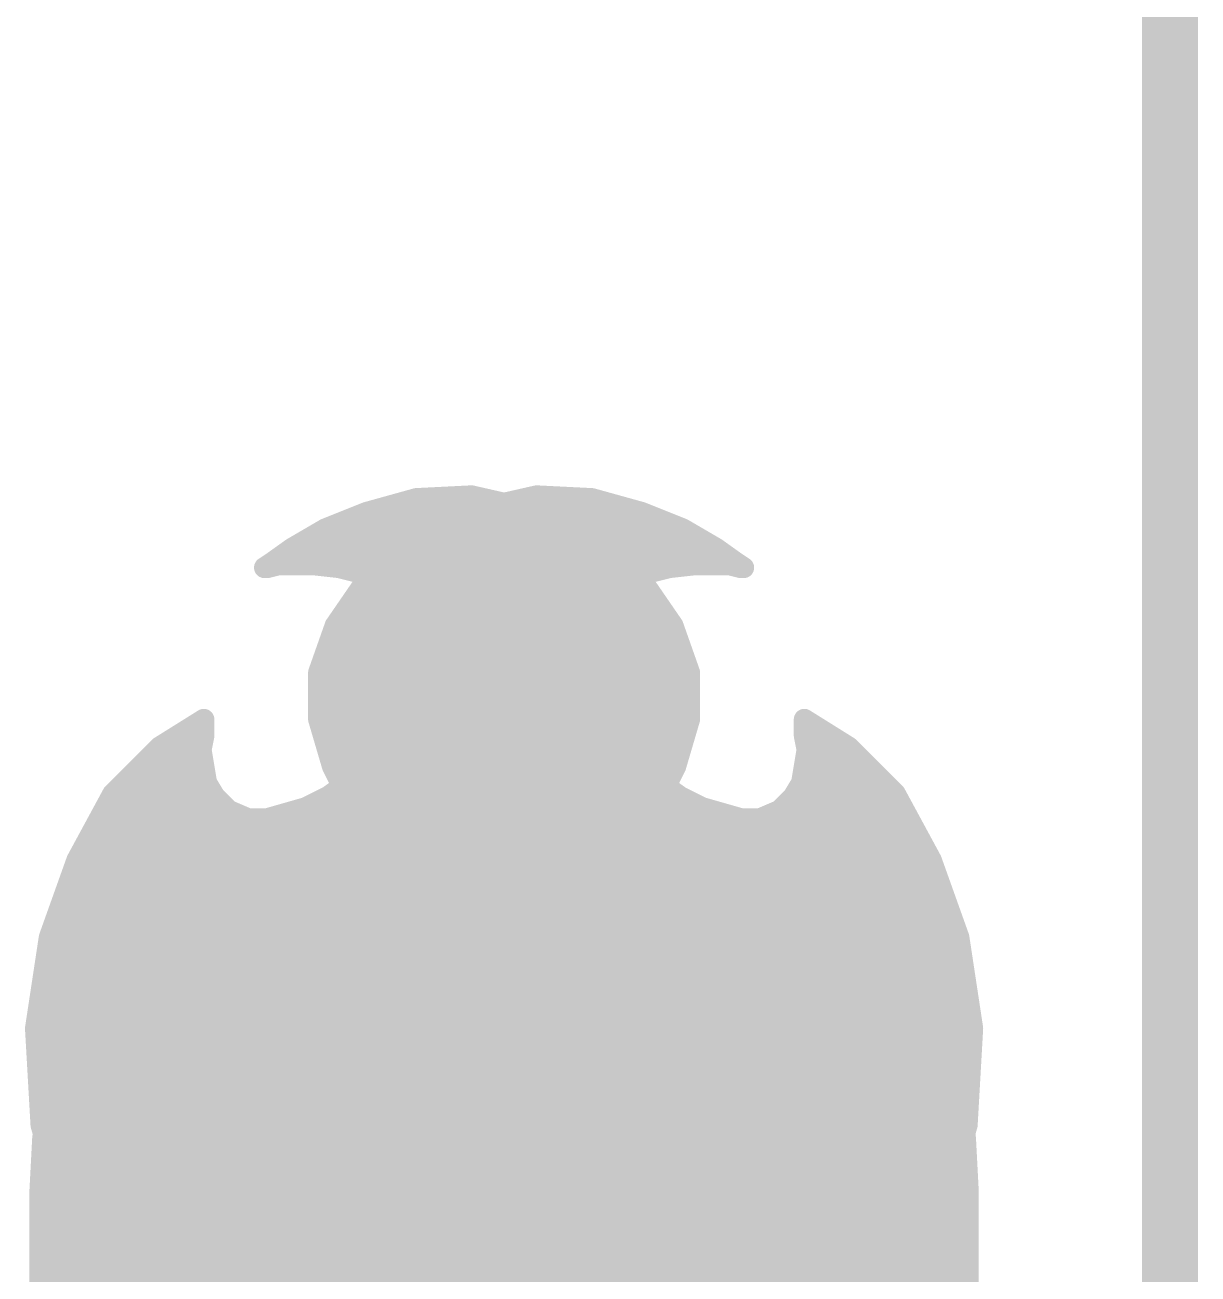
# Model space of a CAD drawing. Extents: x -34 to 73, y -25 to 40.
# Drawn here: x 21.251 to 25.502, y 3.81 to 8.336 of the extents above; entities that cross this region are included whole.
import ezdxf

# ---------------------------------------------------------------- set-up
doc = ezdxf.new("R2010")
doc.units = 0
for name, color, linetype in [('1', 12, 'CONTINUOUS'), ('16', 132, 'CONTINUOUS'), ('20', 53, 'CONTINUOUS'), ('21', 41, 'CONTINUOUS'), ('22', 40, 'CONTINUOUS')]:
    doc.layers.add(name, color=color, linetype=linetype)

msp = doc.modelspace()

# ---------------------------------------------------------------- linework, layer by layer
at = {"layer": '1', "const_width": 0.1778}
msp.add_lwpolyline([(25.4, 0), (25.4, 25.4)], dxfattribs=at)
at = {"layer": '16', "const_width": 0.1778}
msp.add_lwpolyline([(25.4, 25.4), (25.4, 0)], dxfattribs=at)
at = {"layer": '20', "const_width": 0.2032}
msp.add_lwpolyline([(25.4, 25.4), (25.4, 0)], dxfattribs=at)
at = {"layer": '21', "const_width": 0.0762}
for points in [[(23.105, 6.63), (22.885, 6.58)], [(23.1024, 6.6294), (23.117, 6.6294)], [(23.305, 6.62), (23.105, 6.63)], [(23.485, 6.57), (23.305, 6.62)], [(22.885, 6.58), (22.655, 6.46)], [(22.8336, 6.5532), (23.527, 6.5532)], [(23.635, 6.51), (23.485, 6.57)], [(23.755, 6.44), (23.635, 6.51)], [(22.655, 6.46), (22.485, 6.32)], [(22.6876, 6.477), (23.6916, 6.477)], [(23.825, 6.39), (23.755, 6.44)], [(22.5831, 6.4008), (23.8099, 6.4008)], [(23.855, 6.37), (23.825, 6.39)], [(23.425, 6.31), (23.505, 6.35)], [(23.505, 6.35), (23.585, 6.37)], [(23.585, 6.37), (23.675, 6.38)], [(23.675, 6.38), (23.805, 6.38)], [(23.805, 6.38), (23.845, 6.37)], [(23.845, 6.37), (23.855, 6.37)], [(22.485, 6.32), (22.375, 6.16)], [(22.4906, 6.3246), (23.4542, 6.3246)], [(23.345, 6.24), (23.425, 6.31)], [(22.4358, 6.2484), (23.3546, 6.2484)], [(23.305, 6.19), (23.345, 6.24)], [(22.3834, 6.1722), (23.2961, 6.1722)], [(23.275, 6.13), (23.305, 6.19)], [(22.375, 6.16), (22.315, 5.99)], [(23.255, 6.08), (23.275, 6.13)], [(22.3524, 6.096), (23.2614, 6.096)], [(23.245, 6.02), (23.255, 6.08)], [(22.315, 5.99), (22.315, 5.82)], [(22.3255, 6.0198), (23.245, 6.0198)], [(23.255, 5.96), (23.245, 6.02)], [(22.315, 5.9436), (23.2597, 5.9436)], [(23.275, 5.89), (23.255, 5.96)], [(22.315, 5.8674), (23.2901, 5.8674)], [(23.315, 5.83), (23.275, 5.89)], [(22.315, 5.82), (22.365, 5.65)], [(23.365, 5.75), (23.315, 5.83)], [(24.235, 5.72), (24.075, 5.82)], [(24.075, 5.82), (24.075, 5.81)], [(24.075, 5.81), (24.075, 5.76)], [(22.3235, 5.7912), (23.3392, 5.7912)], [(24.075, 5.7912), (24.1211, 5.7912)], [(24.075, 5.76), (24.085, 5.71)], [(22.3459, 5.715), (23.4, 5.715)], [(23.415, 5.7), (23.365, 5.75)], [(24.084, 5.715), (24.24, 5.715)], [(24.405, 5.55), (24.235, 5.72)], [(23.485, 5.64), (23.415, 5.7)], [(24.085, 5.71), (24.075, 5.65)], [(22.365, 5.65), (22.455, 5.47)], [(22.3706, 5.6388), (23.4867, 5.6388)], [(23.555, 5.59), (23.485, 5.64)], [(24.075, 5.65), (24.065, 5.59)], [(24.0731, 5.6388), (24.3162, 5.6388)], [(23.625, 5.54), (23.555, 5.59)], [(24.065, 5.59), (24.035, 5.54)], [(22.4087, 5.5626), (23.5934, 5.5626)], [(23.705, 5.5), (23.625, 5.54)], [(24.035, 5.54), (23.985, 5.49)], [(24.0486, 5.5626), (24.3924, 5.5626)], [(24.535, 5.31), (24.405, 5.55)], [(22.4468, 5.4864), (23.7526, 5.4864)], [(23.775, 5.48), (23.705, 5.5)], [(23.985, 5.49), (23.915, 5.46)], [(23.9766, 5.4864), (24.4395, 5.4864)], [(22.455, 5.47), (22.585, 5.3)], [(23.845, 5.46), (23.775, 5.48)], [(23.915, 5.46), (23.845, 5.46)], [(22.5007, 5.4102), (24.4807, 5.4102)], [(22.559, 5.334), (24.522, 5.334)], [(24.635, 5.03), (24.535, 5.31)], [(22.585, 5.3), (22.755, 5.13)], [(22.6272, 5.2578), (24.5536, 5.2578)], [(22.7034, 5.1816), (24.5809, 5.1816)], [(22.755, 5.13), (22.885, 4.98)], [(22.7763, 5.1054), (24.6081, 5.1054)], [(21.885, 5.01), (21.775, 4.98)], [(21.985, 5.03), (21.885, 5.01)], [(21.981, 5.0292), (22.1706, 5.0292)], [(22.165, 5.03), (21.985, 5.03)], [(22.235, 5.02), (22.165, 5.03)], [(22.285, 5), (22.235, 5.02)], [(22.315, 4.99), (22.285, 5)], [(22.315, 4.98), (22.325, 4.99)], [(22.325, 4.99), (22.315, 4.99)], [(22.8424, 5.0292), (24.6351, 5.0292)], [(24.685, 4.7), (24.635, 5.03)], [(21.775, 4.98), (21.675, 4.94)], [(21.7075, 4.953), (22.261, 4.953)], [(22.205, 4.93), (22.255, 4.95)], [(22.255, 4.95), (22.295, 4.97)], [(22.295, 4.97), (22.315, 4.98)], [(22.885, 4.98), (22.955, 4.83)], [(22.8976, 4.953), (24.6467, 4.953)], [(21.675, 4.94), (21.585, 4.88)], [(22.115, 4.86), (22.165, 4.9)], [(22.165, 4.9), (22.205, 4.93)], [(21.585, 4.88), (21.505, 4.8)], [(21.5818, 4.8768), (22.136, 4.8768)], [(22.075, 4.82), (22.115, 4.86)], [(22.9332, 4.8768), (24.6582, 4.8768)], [(22.045, 4.78), (22.075, 4.82)], [(22.955, 4.83), (22.955, 4.69)], [(21.505, 4.8), (21.435, 4.71)], [(21.5056, 4.8006), (22.0604, 4.8006)], [(22.025, 4.72), (22.045, 4.78)], [(22.955, 4.8006), (24.6698, 4.8006)], [(21.4462, 4.7244), (22.0265, 4.7244)], [(22.025, 4.65), (22.025, 4.72)], [(22.955, 4.7244), (24.6813, 4.7244)], [(21.435, 4.71), (21.375, 4.6)], [(22.955, 4.69), (22.915, 4.56)], [(24.665, 4.35), (24.685, 4.7)], [(21.4013, 4.6482), (22.0255, 4.6482)], [(22.045, 4.58), (22.025, 4.65)], [(22.9421, 4.6482), (24.682, 4.6482)], [(21.375, 4.6), (21.335, 4.46)], [(22.075, 4.52), (22.045, 4.58)], [(21.367, 4.572), (22.049, 4.572)], [(22.915, 4.56), (22.825, 4.46)], [(22.9187, 4.572), (24.6777, 4.572)], [(21.3452, 4.4958), (22.0992, 4.4958)], [(22.135, 4.46), (22.075, 4.52)], [(22.8572, 4.4958), (24.6733, 4.4958)], [(21.335, 4.46), (21.315, 4.3)], [(22.205, 4.4), (22.135, 4.46)], [(22.825, 4.46), (22.705, 4.38)], [(21.33, 4.4196), (22.1821, 4.4196)], [(22.295, 4.37), (22.205, 4.4)], [(22.7644, 4.4196), (24.669, 4.4196)], [(22.405, 4.34), (22.295, 4.37)], [(22.705, 4.38), (22.565, 4.34)], [(21.3204, 4.3434), (22.3925, 4.3434)], [(22.565, 4.34), (22.405, 4.34)], [(22.5769, 4.3434), (24.6632, 4.3434)], [(24.565, 3.99), (24.665, 4.35)], [(21.315, 4.3), (21.305, 4.11)], [(21.3133, 4.2672), (24.642, 4.2672)], [(21.3093, 4.191), (24.6208, 4.191)], [(21.305, 4.11), (21.305, 1.54)], [(21.3053, 4.1148), (24.5997, 4.1148)], [(21.305, 4.0386), (24.5785, 4.0386)], [(21.305, 3.9624), (24.5508, 3.9624)], [(24.375, 3.62), (24.565, 3.99)], [(21.305, 3.8862), (24.5117, 3.8862)], [(21.305, 3.81), (24.4726, 3.81)]]:
    msp.add_lwpolyline(points, dxfattribs=at)
at = {"layer": '21', "const_width": 0.0381}
for points in [[(23.1024, 6.6485, 1), (23.1024, 6.6104)], [(23.106, 6.649, 1), (23.104, 6.611)], [(23.1092, 6.6114, 1), (23.1008, 6.6486)], [(23.117, 6.6104, 1), (23.117, 6.6485)], [(23.3101, 6.6384, 1), (23.2999, 6.6016)], [(23.304, 6.601, 1), (23.306, 6.639)], [(22.8808, 6.5986, 1), (22.8892, 6.5614)], [(22.8938, 6.5631, 1), (22.8762, 6.5969)], [(22.8336, 6.5723, 1), (22.8336, 6.5342)], [(23.4921, 6.5877, 1), (23.4779, 6.5523)], [(23.4799, 6.5516, 1), (23.4901, 6.5884)], [(23.527, 6.5342, 1), (23.527, 6.5723)], [(23.6446, 6.5265, 1), (23.6254, 6.4935)], [(23.6279, 6.4923, 1), (23.6421, 6.5277)], [(22.6462, 6.4769, 1), (22.6638, 6.4431)], [(22.6671, 6.4453, 1), (22.6429, 6.4747)], [(22.6876, 6.4961, 1), (22.6876, 6.458)], [(23.6916, 6.458, 1), (23.6916, 6.4961)], [(23.7661, 6.4555, 1), (23.7439, 6.4245)], [(23.7454, 6.4235, 1), (23.7646, 6.4565)], [(22.5831, 6.4199, 1), (22.5831, 6.3818)], [(23.8356, 6.4059, 1), (23.8144, 6.3741)], [(23.8099, 6.3818, 1), (23.8099, 6.4199)], [(23.5004, 6.3685, 1), (23.5096, 6.3315)], [(23.5135, 6.333, 1), (23.4965, 6.367)], [(23.5829, 6.3889, 1), (23.5871, 6.3511)], [(23.5896, 6.3515, 1), (23.5804, 6.3885)], [(23.675, 6.399, 1), (23.675, 6.3609)], [(23.6771, 6.3611, 1), (23.6729, 6.3989)], [(23.8096, 6.3985, 1), (23.8004, 6.3615)], [(23.805, 6.3609, 1), (23.805, 6.399)], [(23.8139, 6.3745, 1), (23.8361, 6.4055)], [(23.845, 6.3891, 1), (23.845, 6.351)], [(23.8404, 6.3515, 1), (23.8496, 6.3885)], [(23.8444, 6.3541, 1), (23.8656, 6.3859)], [(23.855, 6.351, 1), (23.855, 6.3891)], [(22.4729, 6.3347, 1), (22.4971, 6.3053)], [(22.5007, 6.3092, 1), (22.4693, 6.3308)], [(22.4906, 6.3437, 1), (22.4906, 6.3056)], [(23.4165, 6.327, 1), (23.4335, 6.293)], [(23.4375, 6.2957, 1), (23.4125, 6.3243)], [(23.4542, 6.3056, 1), (23.4542, 6.3437)], [(22.4358, 6.2675, 1), (22.4358, 6.2294)], [(23.3325, 6.2543, 1), (23.3575, 6.2257)], [(23.3599, 6.2281, 1), (23.3301, 6.2519)], [(23.3546, 6.2294, 1), (23.3546, 6.2675)], [(22.3834, 6.1913, 1), (22.3834, 6.1532)], [(23.2901, 6.2019, 1), (23.3199, 6.1781)], [(23.322, 6.1815, 1), (23.288, 6.1985)], [(23.2961, 6.1532, 1), (23.2961, 6.1913)], [(22.3593, 6.1708, 1), (22.3907, 6.1492)], [(22.393, 6.1537, 1), (22.357, 6.1663)], [(23.258, 6.1385, 1), (23.292, 6.1215)], [(23.2927, 6.1229, 1), (23.2573, 6.1371)], [(22.3524, 6.1151, 1), (22.3524, 6.077)], [(23.2738, 6.0769, 1), (23.2362, 6.0831)], [(23.2614, 6.077, 1), (23.2614, 6.1151)], [(23.2373, 6.0871, 1), (23.2727, 6.0729)], [(22.3341, 5.99, 1), (22.296, 5.99)], [(22.3255, 6.0389, 1), (22.3255, 6.0008)], [(23.2638, 6.0231, 1), (23.2262, 6.0169)], [(23.2262, 6.0231, 1), (23.2638, 6.0169)], [(23.245, 6.0008, 1), (23.245, 6.0389)], [(22.297, 5.9963, 1), (22.333, 5.9837)], [(22.315, 5.9627, 1), (22.315, 5.9245)], [(23.2733, 5.9652, 1), (23.2367, 5.9548)], [(23.2362, 5.9569, 1), (23.2738, 5.9631)], [(23.2597, 5.9245, 1), (23.2597, 5.9627)], [(22.315, 5.8864, 1), (22.315, 5.8483)], [(23.2909, 5.9006, 1), (23.2591, 5.8794)], [(23.2567, 5.8848, 1), (23.2933, 5.8952)], [(23.2901, 5.8483, 1), (23.2901, 5.8864)], [(22.3333, 5.8254, 1), (22.2967, 5.8146)], [(22.296, 5.82, 1), (22.3341, 5.82)], [(23.3312, 5.8401, 1), (23.2988, 5.8199)], [(23.2991, 5.8194, 1), (23.3309, 5.8406)], [(24.0851, 5.8362, 1), (24.0649, 5.8038)], [(24.0941, 5.82, 1), (24.056, 5.82)], [(24.0941, 5.81, 1), (24.056, 5.81)], [(22.3235, 5.8102, 1), (22.3235, 5.7721)], [(23.3392, 5.7721, 1), (23.3392, 5.8102)], [(24.075, 5.8102, 1), (24.075, 5.7721)], [(24.0937, 5.7637, 1), (24.0563, 5.7563)], [(24.056, 5.81, 1), (24.0941, 5.81)], [(24.1211, 5.7721, 1), (24.1211, 5.8102)], [(22.3459, 5.734, 1), (22.3459, 5.6959)], [(23.3785, 5.7635, 1), (23.3515, 5.7365)], [(23.3488, 5.7399, 1), (23.3812, 5.7601)], [(23.4, 5.6959, 1), (23.4, 5.734)], [(24.056, 5.76, 1), (24.0941, 5.76)], [(24.084, 5.734, 1), (24.084, 5.6959)], [(24.2485, 5.7335, 1), (24.2215, 5.7065)], [(24.2249, 5.7038, 1), (24.2451, 5.7362)], [(24.24, 5.6959, 1), (24.24, 5.734)], [(23.4274, 5.7145, 1), (23.4026, 5.6855)], [(23.4015, 5.6865, 1), (23.4285, 5.7135)], [(24.1038, 5.7069, 1), (24.0662, 5.7131)], [(24.0663, 5.7063, 1), (24.1037, 5.7137)], [(22.382, 5.6585, 1), (22.348, 5.6415)], [(22.3467, 5.6446, 1), (22.3833, 5.6554)], [(22.3706, 5.6579, 1), (22.3706, 5.6198)], [(23.4961, 5.6555, 1), (23.4739, 5.6245)], [(23.4726, 5.6255, 1), (23.4974, 5.6545)], [(23.4867, 5.6198, 1), (23.4867, 5.6579)], [(24.0731, 5.6579, 1), (24.0731, 5.6198)], [(24.0562, 5.6531, 1), (24.0938, 5.6469)], [(24.0938, 5.6469, 1), (24.0562, 5.6531)], [(24.3162, 5.6198, 1), (24.3162, 5.6579)], [(23.5661, 5.6055, 1), (23.5439, 5.5745)], [(23.5439, 5.5745, 1), (23.5661, 5.6055)], [(24.0813, 5.5802, 1), (24.0487, 5.5998)], [(22.4087, 5.5817, 1), (22.4087, 5.5436)], [(23.5934, 5.5436, 1), (23.5934, 5.5817)], [(23.6335, 5.557, 1), (23.6165, 5.523)], [(23.6139, 5.5245, 1), (23.6361, 5.5555)], [(24.0187, 5.5498, 1), (24.0513, 5.5302)], [(24.0485, 5.5265, 1), (24.0215, 5.5535)], [(24.0486, 5.5817, 1), (24.0486, 5.5436)], [(24.0462, 5.5931, 1), (24.0838, 5.5869)], [(24.4218, 5.5591, 1), (24.3882, 5.5409)], [(24.3915, 5.5365, 1), (24.4185, 5.5635)], [(24.3924, 5.5436, 1), (24.3924, 5.5817)], [(22.4468, 5.5055, 1), (22.4468, 5.4674)], [(23.7102, 5.5183, 1), (23.6998, 5.4817)], [(23.6965, 5.483, 1), (23.7135, 5.517)], [(23.7526, 5.4674, 1), (23.7526, 5.5055)], [(23.9766, 5.5055, 1), (23.9766, 5.4674)], [(23.9715, 5.5035, 1), (23.9985, 5.4765)], [(23.9925, 5.4725, 1), (23.9775, 5.5075)], [(24.4395, 5.4674, 1), (24.4395, 5.5055)], [(22.4701, 5.4816, 1), (22.4399, 5.4584)], [(22.438, 5.4615, 1), (22.472, 5.4785)], [(23.7802, 5.4983, 1), (23.7698, 5.4617)], [(23.7698, 5.4617, 1), (23.7802, 5.4983)], [(23.845, 5.479, 1), (23.845, 5.4409)], [(23.8398, 5.4417, 1), (23.8502, 5.4783)], [(23.9075, 5.4775, 1), (23.9225, 5.4425)], [(23.915, 5.4409, 1), (23.915, 5.479)], [(22.5007, 5.4293, 1), (22.5007, 5.3912)], [(24.4807, 5.3912, 1), (24.4807, 5.4293)], [(22.559, 5.3531, 1), (22.559, 5.315)], [(24.5529, 5.3164, 1), (24.5171, 5.3036)], [(24.522, 5.315, 1), (24.522, 5.3531)], [(22.5985, 5.3135, 1), (22.5715, 5.2865)], [(22.5699, 5.2884, 1), (22.6001, 5.3116)], [(22.6272, 5.2769, 1), (22.6272, 5.2388)], [(24.5182, 5.3009, 1), (24.5518, 5.3191)], [(24.5536, 5.2388, 1), (24.5536, 5.2769)], [(22.7034, 5.2007, 1), (22.7034, 5.1626)], [(24.5809, 5.1626, 1), (24.5809, 5.2007)], [(22.7694, 5.1425, 1), (22.7406, 5.1175)], [(22.7415, 5.1165, 1), (22.7685, 5.1435)], [(22.7763, 5.1245, 1), (22.7763, 5.0864)], [(24.6081, 5.0864, 1), (24.6081, 5.1245)], [(21.8813, 5.0287, 1), (21.8887, 4.9913)], [(21.89, 4.9916, 1), (21.88, 5.0284)], [(21.981, 5.0483, 1), (21.981, 5.0102)], [(21.985, 5.0491, 1), (21.985, 5.011)], [(21.9887, 5.0113, 1), (21.9813, 5.0487)], [(22.1677, 5.0489, 1), (22.1623, 5.0111)], [(22.165, 5.011, 1), (22.165, 5.0491)], [(22.1706, 5.0102, 1), (22.1706, 5.0483)], [(22.2421, 5.0377, 1), (22.2279, 5.0023)], [(22.2323, 5.0011, 1), (22.2377, 5.0389)], [(22.291, 5.0181, 1), (22.279, 4.9819)], [(22.2779, 4.9823, 1), (22.2921, 5.0177)], [(22.315, 5.0091, 1), (22.315, 4.971)], [(22.309, 4.9719, 1), (22.321, 5.0081)], [(22.3385, 4.9765, 1), (22.3115, 5.0035)], [(22.325, 4.971, 1), (22.325, 5.0091)], [(22.8424, 5.0483, 1), (22.8424, 5.0102)], [(24.6538, 5.0329, 1), (24.6162, 5.0271)], [(24.6171, 5.0236, 1), (24.6529, 5.0364)], [(24.6351, 5.0102, 1), (24.6351, 5.0483)], [(21.7075, 4.9721, 1), (21.7075, 4.934)], [(21.77, 4.9984, 1), (21.78, 4.9616)], [(21.7821, 4.9623, 1), (21.7679, 4.9977)], [(22.2465, 4.967, 1), (22.2635, 4.933)], [(22.2621, 4.9323, 1), (22.2479, 4.9677)], [(22.261, 4.934, 1), (22.261, 4.9721)], [(22.2865, 4.987, 1), (22.3035, 4.953)], [(22.3035, 4.953, 1), (22.2865, 4.987)], [(22.3015, 4.9935, 1), (22.3285, 4.9665)], [(22.3235, 4.963, 1), (22.3065, 4.997)], [(22.9023, 4.9881, 1), (22.8677, 4.9719)], [(22.8706, 4.9675, 1), (22.8994, 4.9925)], [(22.8976, 4.9721, 1), (22.8976, 4.934)], [(24.6467, 4.934, 1), (24.6467, 4.9721)], [(21.6679, 4.9577, 1), (21.6821, 4.9223)], [(21.6856, 4.9241, 1), (21.6644, 4.9559)], [(22.1536, 4.9152, 1), (22.1764, 4.8848)], [(22.1769, 4.8851, 1), (22.1531, 4.9149)], [(22.1979, 4.9477, 1), (22.2121, 4.9123)], [(22.2164, 4.9148, 1), (22.1936, 4.9452)], [(21.5818, 4.8959, 1), (21.5818, 4.8578)], [(21.5744, 4.8959, 1), (21.5956, 4.8641)], [(21.5985, 4.8665, 1), (21.5715, 4.8935)], [(22.1031, 4.8749, 1), (22.1269, 4.8451)], [(22.1285, 4.8465, 1), (22.1015, 4.8735)], [(22.136, 4.8578, 1), (22.136, 4.8959)], [(22.9332, 4.8959, 1), (22.9332, 4.8578)], [(24.6582, 4.8578, 1), (24.6582, 4.8959)], [(22.0615, 4.8335, 1), (22.0885, 4.8065)], [(22.0902, 4.8086, 1), (22.0598, 4.8314)], [(22.9741, 4.83, 1), (22.936, 4.83)], [(22.9377, 4.8219, 1), (22.9723, 4.8381)], [(21.4915, 4.8135, 1), (21.5185, 4.7865)], [(21.5056, 4.8197, 1), (21.5056, 4.7816)], [(21.52, 4.7883, 1), (21.49, 4.8117)], [(22.0298, 4.7914, 1), (22.0602, 4.7686)], [(22.0631, 4.774, 1), (22.0269, 4.786)], [(22.0604, 4.7816, 1), (22.0604, 4.8197)], [(22.955, 4.8197, 1), (22.955, 4.7816)], [(24.6698, 4.7816, 1), (24.6698, 4.8197)], [(21.4462, 4.7435, 1), (21.4462, 4.7054)], [(22.0441, 4.72, 1), (22.006, 4.72)], [(22.0265, 4.7054, 1), (22.0265, 4.7435)], [(22.955, 4.7435, 1), (22.955, 4.7054)], [(24.6813, 4.7054, 1), (24.6813, 4.7435)], [(21.42, 4.7217, 1), (21.45, 4.6983)], [(21.4517, 4.7009, 1), (21.4183, 4.7191)], [(22.0069, 4.726, 1), (22.0431, 4.714)], [(22.936, 4.69, 1), (22.9741, 4.69)], [(22.9732, 4.6844, 1), (22.9368, 4.6956)], [(24.704, 4.6989, 1), (24.666, 4.7011)], [(24.6662, 4.6971, 1), (24.7038, 4.7029)], [(21.4013, 4.6673, 1), (21.4013, 4.6292)], [(22.0433, 4.6552, 1), (22.0067, 4.6448)], [(22.006, 4.65, 1), (22.0441, 4.65)], [(22.0255, 4.6292, 1), (22.0255, 4.6673)], [(22.9421, 4.6673, 1), (22.9421, 4.6292)], [(24.682, 4.6292, 1), (24.682, 4.6673)], [(21.3583, 4.6091, 1), (21.3917, 4.5909)], [(21.3933, 4.5948, 1), (21.3567, 4.6052)], [(22.062, 4.5885, 1), (22.028, 4.5715)], [(21.367, 4.5911, 1), (21.367, 4.553)], [(22.0267, 4.5748, 1), (22.0633, 4.5852)], [(22.049, 4.553, 1), (22.049, 4.5911)], [(22.8968, 4.5656, 1), (22.9332, 4.5544)], [(22.9187, 4.5911, 1), (22.9187, 4.553)], [(22.9292, 4.5473, 1), (22.9008, 4.5727)], [(24.6777, 4.553, 1), (24.6777, 4.5911)], [(21.3452, 4.5149, 1), (21.3452, 4.4768)], [(22.0885, 4.5335, 1), (22.0615, 4.5065)], [(22.058, 4.5115, 1), (22.092, 4.5285)], [(22.0992, 4.4768, 1), (22.0992, 4.5149)], [(22.8572, 4.5149, 1), (22.8572, 4.4768)], [(24.6733, 4.4768, 1), (24.6733, 4.5149)], [(21.3167, 4.4652, 1), (21.3533, 4.4548)], [(21.3539, 4.4576, 1), (21.3161, 4.4624)], [(22.1474, 4.4745, 1), (22.1226, 4.4455)], [(22.1215, 4.4465, 1), (22.1485, 4.4735)], [(22.8108, 4.4727, 1), (22.8392, 4.4473)], [(22.8356, 4.4441, 1), (22.8144, 4.4759)], [(21.33, 4.4386, 1), (21.33, 4.4005)], [(22.1821, 4.4005, 1), (22.1821, 4.4386)], [(22.211, 4.4181, 1), (22.199, 4.3819)], [(22.7644, 4.4386, 1), (22.7644, 4.4005)], [(24.669, 4.4005, 1), (24.669, 4.4386)], [(22.1926, 4.3855, 1), (22.2174, 4.4145)], [(22.3, 4.3884, 1), (22.29, 4.3516)], [(22.289, 4.3519, 1), (22.301, 4.3881)], [(22.6944, 4.3959, 1), (22.7156, 4.3641)], [(22.7102, 4.3617, 1), (22.6998, 4.3983)], [(21.3204, 4.3624, 1), (21.3204, 4.3243)], [(22.405, 4.359, 1), (22.405, 4.3209)], [(22.3925, 4.3243, 1), (22.3925, 4.3624)], [(22.4, 4.3216, 1), (22.41, 4.3584)], [(22.5598, 4.3583, 1), (22.5702, 4.3217)], [(22.5769, 4.3624, 1), (22.5769, 4.3243)], [(22.565, 4.3209, 1), (22.565, 4.359)], [(24.646, 4.3511, 1), (24.684, 4.3489)], [(24.6834, 4.3449, 1), (24.6466, 4.3551)], [(24.6632, 4.3243, 1), (24.6632, 4.3624)], [(21.3133, 4.2862, 1), (21.3133, 4.2481)], [(21.334, 4.299, 1), (21.296, 4.301)], [(21.2961, 4.3024, 1), (21.3339, 4.2976)], [(24.642, 4.2481, 1), (24.642, 4.2862)], [(21.3093, 4.21, 1), (21.3093, 4.1719)], [(24.6208, 4.1719, 1), (24.6208, 4.21)], [(21.324, 4.11, 1), (21.2859, 4.11)], [(21.286, 4.111, 1), (21.324, 4.109)], [(21.3053, 4.1338, 1), (21.3053, 4.0957)], [(24.5997, 4.0957, 1), (24.5997, 4.1338)], [(21.305, 4.0577, 1), (21.305, 4.0196)], [(24.5785, 4.0196, 1), (24.5785, 4.0577)], [(21.305, 3.9815, 1), (21.305, 3.9434)], [(24.5466, 3.9951, 1), (24.5834, 3.9849)], [(24.5819, 3.9813, 1), (24.5481, 3.9987)], [(24.5508, 3.9434, 1), (24.5508, 3.9815)], [(21.305, 3.9053, 1), (21.305, 3.8672)], [(24.5117, 3.8672, 1), (24.5117, 3.9053)], [(21.305, 3.8291, 1), (21.305, 3.791)], [(24.4726, 3.791, 1), (24.4726, 3.8291)]]:
    msp.add_lwpolyline(points, format="xyb", dxfattribs=at)
at = {"layer": '22', "const_width": 0.0762}
for points in [[(22.489, 6.57), (22.669, 6.62)], [(22.669, 6.62), (22.869, 6.63)], [(22.857, 6.6294), (22.8716, 6.6294)], [(22.869, 6.63), (23.089, 6.58)], [(23.089, 6.58), (23.319, 6.46)], [(22.339, 6.51), (22.489, 6.57)], [(22.447, 6.5532), (23.1404, 6.5532)], [(22.219, 6.44), (22.339, 6.51)], [(22.149, 6.39), (22.219, 6.44)], [(22.2824, 6.477), (23.2864, 6.477)], [(23.319, 6.46), (23.489, 6.32)], [(22.119, 6.37), (22.149, 6.39)], [(22.1641, 6.4008), (23.3909, 6.4008)], [(22.129, 6.37), (22.119, 6.37)], [(22.169, 6.38), (22.129, 6.37)], [(22.299, 6.38), (22.169, 6.38)], [(22.389, 6.37), (22.299, 6.38)], [(22.469, 6.35), (22.389, 6.37)], [(22.549, 6.31), (22.469, 6.35)], [(22.5198, 6.3246), (23.4834, 6.3246)], [(22.629, 6.24), (22.549, 6.31)], [(23.489, 6.32), (23.599, 6.16)], [(22.6194, 6.2484), (23.5382, 6.2484)], [(22.669, 6.19), (22.629, 6.24)], [(22.699, 6.13), (22.669, 6.19)], [(22.6779, 6.1722), (23.5906, 6.1722)], [(22.719, 6.08), (22.699, 6.13)], [(23.599, 6.16), (23.659, 5.99)], [(22.7126, 6.096), (23.6216, 6.096)], [(22.729, 6.02), (22.719, 6.08)], [(22.719, 5.96), (22.729, 6.02)], [(22.729, 6.0198), (23.6485, 6.0198)], [(23.659, 5.99), (23.659, 5.82)], [(22.699, 5.89), (22.719, 5.96)], [(22.7143, 5.9436), (23.659, 5.9436)], [(22.659, 5.83), (22.699, 5.89)], [(22.6839, 5.8674), (23.659, 5.8674)], [(21.739, 5.72), (21.899, 5.82)], [(21.899, 5.82), (21.899, 5.81)], [(21.899, 5.81), (21.899, 5.76)], [(22.609, 5.75), (22.659, 5.83)], [(23.659, 5.82), (23.609, 5.65)], [(21.8529, 5.7912), (21.899, 5.7912)], [(21.899, 5.76), (21.889, 5.71)], [(22.6348, 5.7912), (23.6505, 5.7912)], [(21.569, 5.55), (21.739, 5.72)], [(21.734, 5.715), (21.89, 5.715)], [(22.559, 5.7), (22.609, 5.75)], [(22.574, 5.715), (23.6281, 5.715)], [(21.889, 5.71), (21.899, 5.65)], [(22.489, 5.64), (22.559, 5.7)], [(21.6578, 5.6388), (21.9009, 5.6388)], [(21.899, 5.65), (21.909, 5.59)], [(22.419, 5.59), (22.489, 5.64)], [(22.4873, 5.6388), (23.6034, 5.6388)], [(23.609, 5.65), (23.519, 5.47)], [(21.909, 5.59), (21.939, 5.54)], [(22.349, 5.54), (22.419, 5.59)], [(21.439, 5.31), (21.569, 5.55)], [(21.5816, 5.5626), (21.9254, 5.5626)], [(21.939, 5.54), (21.989, 5.49)], [(22.269, 5.5), (22.349, 5.54)], [(22.3806, 5.5626), (23.5653, 5.5626)], [(21.5345, 5.4864), (21.9974, 5.4864)], [(21.989, 5.49), (22.059, 5.46)], [(22.199, 5.48), (22.269, 5.5)], [(22.2214, 5.4864), (23.5272, 5.4864)], [(22.059, 5.46), (22.129, 5.46)], [(22.129, 5.46), (22.199, 5.48)], [(23.519, 5.47), (23.389, 5.3)], [(21.4933, 5.4102), (23.4733, 5.4102)], [(21.339, 5.03), (21.439, 5.31)], [(21.452, 5.334), (23.415, 5.334)], [(21.4204, 5.2578), (23.3468, 5.2578)], [(23.389, 5.3), (23.219, 5.13)], [(21.3931, 5.1816), (23.2706, 5.1816)], [(23.219, 5.13), (23.089, 4.98)], [(21.3659, 5.1054), (23.1977, 5.1054)], [(21.289, 4.7), (21.339, 5.03)], [(21.3389, 5.0292), (23.1316, 5.0292)], [(23.659, 4.98), (23.649, 4.99)], [(23.649, 4.99), (23.659, 4.99)], [(23.659, 4.99), (23.689, 5)], [(23.689, 5), (23.739, 5.02)], [(23.739, 5.02), (23.809, 5.03)], [(23.8034, 5.0292), (23.993, 5.0292)], [(23.809, 5.03), (23.989, 5.03)], [(23.989, 5.03), (24.089, 5.01)], [(24.089, 5.01), (24.199, 4.98)], [(21.3273, 4.953), (23.0764, 4.953)], [(23.089, 4.98), (23.019, 4.83)], [(23.679, 4.97), (23.659, 4.98)], [(23.719, 4.95), (23.679, 4.97)], [(23.713, 4.953), (24.2665, 4.953)], [(23.769, 4.93), (23.719, 4.95)], [(24.199, 4.98), (24.299, 4.94)], [(23.809, 4.9), (23.769, 4.93)], [(23.859, 4.86), (23.809, 4.9)], [(24.299, 4.94), (24.389, 4.88)], [(21.3158, 4.8768), (23.0408, 4.8768)], [(23.838, 4.8768), (24.3922, 4.8768)], [(23.899, 4.82), (23.859, 4.86)], [(24.389, 4.88), (24.469, 4.8)], [(23.019, 4.83), (23.019, 4.69)], [(23.929, 4.78), (23.899, 4.82)], [(21.3042, 4.8006), (23.019, 4.8006)], [(23.9136, 4.8006), (24.4684, 4.8006)], [(23.949, 4.72), (23.929, 4.78)], [(24.469, 4.8), (24.539, 4.71)], [(21.2927, 4.7244), (23.019, 4.7244)], [(23.9475, 4.7244), (24.5278, 4.7244)], [(23.949, 4.65), (23.949, 4.72)], [(21.309, 4.35), (21.289, 4.7)], [(23.019, 4.69), (23.059, 4.56)], [(24.539, 4.71), (24.599, 4.6)], [(21.292, 4.6482), (23.0319, 4.6482)], [(23.929, 4.58), (23.949, 4.65)], [(23.9485, 4.6482), (24.5727, 4.6482)], [(23.899, 4.52), (23.929, 4.58)], [(24.599, 4.6), (24.639, 4.46)], [(21.2963, 4.572), (23.0553, 4.572)], [(23.059, 4.56), (23.149, 4.46)], [(23.925, 4.572), (24.607, 4.572)], [(21.3007, 4.4958), (23.1168, 4.4958)], [(23.839, 4.46), (23.899, 4.52)], [(23.8748, 4.4958), (24.6288, 4.4958)], [(23.149, 4.46), (23.269, 4.38)], [(23.769, 4.4), (23.839, 4.46)], [(24.639, 4.46), (24.659, 4.3)], [(21.305, 4.4196), (23.2096, 4.4196)], [(23.679, 4.37), (23.769, 4.4)], [(23.7919, 4.4196), (24.6441, 4.4196)], [(23.269, 4.38), (23.409, 4.34)], [(23.569, 4.34), (23.679, 4.37)], [(21.409, 3.99), (21.309, 4.35)], [(21.3108, 4.3434), (23.3971, 4.3434)], [(23.409, 4.34), (23.569, 4.34)], [(23.5815, 4.3434), (24.6536, 4.3434)], [(21.332, 4.2672), (24.6607, 4.2672)], [(24.659, 4.3), (24.669, 4.11)], [(21.3532, 4.191), (24.6647, 4.191)], [(21.3743, 4.1148), (24.6687, 4.1148)], [(24.669, 4.11), (24.669, 1.54)], [(21.3955, 4.0386), (24.669, 4.0386)], [(21.599, 3.62), (21.409, 3.99)], [(21.4232, 3.9624), (24.669, 3.9624)], [(21.4623, 3.8862), (24.669, 3.8862)], [(21.5014, 3.81), (24.669, 3.81)]]:
    msp.add_lwpolyline(points, dxfattribs=at)
at = {"layer": '22', "const_width": 0.0381}
for points in [[(22.668, 6.639, 1), (22.67, 6.601)], [(22.6741, 6.6016, 1), (22.6639, 6.6384)], [(22.857, 6.6485, 1), (22.857, 6.6104)], [(22.8732, 6.6486, 1), (22.8648, 6.6114)], [(22.87, 6.611, 1), (22.868, 6.649)], [(22.8716, 6.6104, 1), (22.8716, 6.6485)], [(23.0978, 6.5969, 1), (23.0802, 6.5631)], [(23.0848, 6.5614, 1), (23.0932, 6.5986)], [(22.447, 6.5723, 1), (22.447, 6.5342)], [(22.4839, 6.5884, 1), (22.4941, 6.5516)], [(22.4961, 6.5523, 1), (22.4819, 6.5877)], [(23.1404, 6.5342, 1), (23.1404, 6.5723)], [(22.3319, 6.5277, 1), (22.3461, 6.4923)], [(22.3486, 6.4935, 1), (22.3294, 6.5265)], [(22.2094, 6.4565, 1), (22.2286, 6.4235)], [(22.2301, 6.4245, 1), (22.2079, 6.4555)], [(22.2824, 6.4961, 1), (22.2824, 6.458)], [(23.2864, 6.458, 1), (23.2864, 6.4961)], [(23.3311, 6.4747, 1), (23.3069, 6.4453)], [(23.3102, 6.4431, 1), (23.3278, 6.4769)], [(22.1596, 6.3741, 1), (22.1384, 6.4059)], [(22.1641, 6.4199, 1), (22.1641, 6.3818)], [(23.3909, 6.3818, 1), (23.3909, 6.4199)], [(22.1084, 6.3859, 1), (22.1296, 6.3541)], [(22.119, 6.3891, 1), (22.119, 6.351)], [(22.1244, 6.3885, 1), (22.1336, 6.3515)], [(22.129, 6.351, 1), (22.129, 6.3891)], [(22.1379, 6.4055, 1), (22.1601, 6.3745)], [(22.169, 6.399, 1), (22.169, 6.3609)], [(22.1736, 6.3615, 1), (22.1644, 6.3985)], [(22.3011, 6.3989, 1), (22.2969, 6.3611)], [(22.299, 6.3609, 1), (22.299, 6.399)], [(22.3936, 6.3885, 1), (22.3844, 6.3515)], [(22.3869, 6.3511, 1), (22.3911, 6.3889)], [(22.4775, 6.367, 1), (22.4605, 6.333)], [(22.4644, 6.3315, 1), (22.4736, 6.3685)], [(22.5198, 6.3437, 1), (22.5198, 6.3056)], [(22.5615, 6.3243, 1), (22.5365, 6.2957)], [(22.5405, 6.293, 1), (22.5575, 6.327)], [(23.5047, 6.3308, 1), (23.4733, 6.3092)], [(23.4769, 6.3053, 1), (23.5011, 6.3347)], [(23.4834, 6.3056, 1), (23.4834, 6.3437)], [(22.6194, 6.2675, 1), (22.6194, 6.2294)], [(22.6439, 6.2519, 1), (22.6141, 6.2281)], [(22.6165, 6.2257, 1), (22.6415, 6.2543)], [(23.5382, 6.2294, 1), (23.5382, 6.2675)], [(22.686, 6.1985, 1), (22.652, 6.1815)], [(22.6541, 6.1781, 1), (22.6839, 6.2019)], [(22.6779, 6.1913, 1), (22.6779, 6.1532)], [(23.5906, 6.1532, 1), (23.5906, 6.1913)], [(22.7167, 6.1371, 1), (22.6813, 6.1229)], [(22.682, 6.1215, 1), (22.716, 6.1385)], [(23.617, 6.1663, 1), (23.581, 6.1537)], [(23.5833, 6.1492, 1), (23.6147, 6.1708)], [(22.7126, 6.1151, 1), (22.7126, 6.077)], [(22.7378, 6.0831, 1), (22.7002, 6.0769)], [(23.6216, 6.077, 1), (23.6216, 6.1151)], [(22.7013, 6.0729, 1), (22.7367, 6.0871)], [(22.729, 6.0389, 1), (22.729, 6.0008)], [(22.7102, 6.0169, 1), (22.7478, 6.0231)], [(22.7478, 6.0169, 1), (22.7102, 6.0231)], [(23.6781, 5.99, 1), (23.64, 5.99)], [(23.6485, 6.0008, 1), (23.6485, 6.0389)], [(22.7143, 5.9627, 1), (22.7143, 5.9245)], [(22.7002, 5.9631, 1), (22.7378, 5.9569)], [(22.7373, 5.9548, 1), (22.7007, 5.9652)], [(23.641, 5.9837, 1), (23.677, 5.9963)], [(23.659, 5.9245, 1), (23.659, 5.9627)], [(22.6839, 5.8864, 1), (22.6839, 5.8483)], [(22.6807, 5.8952, 1), (22.7173, 5.8848)], [(22.7149, 5.8794, 1), (22.6831, 5.9006)], [(23.659, 5.8483, 1), (23.659, 5.8864)], [(21.9181, 5.82, 1), (21.88, 5.82)], [(21.9181, 5.81, 1), (21.88, 5.81)], [(21.9091, 5.8038, 1), (21.8889, 5.8362)], [(22.6431, 5.8406, 1), (22.6749, 5.8194)], [(22.6752, 5.8199, 1), (22.6428, 5.8401)], [(23.64, 5.82, 1), (23.6781, 5.82)], [(23.6773, 5.8146, 1), (23.6407, 5.8254)], [(21.8529, 5.8102, 1), (21.8529, 5.7721)], [(21.88, 5.81, 1), (21.9181, 5.81)], [(21.9177, 5.7563, 1), (21.8803, 5.7637)], [(21.899, 5.7721, 1), (21.899, 5.8102)], [(22.6348, 5.8102, 1), (22.6348, 5.7721)], [(23.6505, 5.7721, 1), (23.6505, 5.8102)], [(21.734, 5.734, 1), (21.734, 5.6959)], [(21.7289, 5.7362, 1), (21.7491, 5.7038)], [(21.7525, 5.7065, 1), (21.7255, 5.7335)], [(21.88, 5.76, 1), (21.9181, 5.76)], [(21.89, 5.6959, 1), (21.89, 5.734)], [(22.574, 5.734, 1), (22.574, 5.6959)], [(22.5928, 5.7601, 1), (22.6252, 5.7399)], [(22.6225, 5.7365, 1), (22.5955, 5.7635)], [(23.6281, 5.6959, 1), (23.6281, 5.734)], [(21.9078, 5.7131, 1), (21.8702, 5.7069)], [(21.8703, 5.7137, 1), (21.9077, 5.7063)], [(22.5455, 5.7135, 1), (22.5725, 5.6865)], [(22.5714, 5.6855, 1), (22.5466, 5.7145)], [(21.6578, 5.6579, 1), (21.6578, 5.6198)], [(21.9178, 5.6531, 1), (21.8802, 5.6469)], [(21.8802, 5.6469, 1), (21.9178, 5.6531)], [(21.9009, 5.6198, 1), (21.9009, 5.6579)], [(22.4873, 5.6579, 1), (22.4873, 5.6198)], [(22.4766, 5.6545, 1), (22.5014, 5.6255)], [(22.5001, 5.6245, 1), (22.4779, 5.6555)], [(23.5907, 5.6554, 1), (23.6273, 5.6446)], [(23.626, 5.6415, 1), (23.592, 5.6585)], [(23.6034, 5.6198, 1), (23.6034, 5.6579)], [(21.9253, 5.5998, 1), (21.8927, 5.5802)], [(22.4079, 5.6055, 1), (22.4301, 5.5745)], [(22.4301, 5.5745, 1), (22.4079, 5.6055)], [(21.5555, 5.5635, 1), (21.5825, 5.5365)], [(21.5858, 5.5409, 1), (21.5522, 5.5591)], [(21.5816, 5.5817, 1), (21.5816, 5.5436)], [(21.8902, 5.5869, 1), (21.9278, 5.5931)], [(21.9525, 5.5535, 1), (21.9255, 5.5265)], [(21.9227, 5.5302, 1), (21.9553, 5.5498)], [(21.9254, 5.5436, 1), (21.9254, 5.5817)], [(22.3379, 5.5555, 1), (22.3601, 5.5245)], [(22.3575, 5.523, 1), (22.3405, 5.557)], [(22.3806, 5.5817, 1), (22.3806, 5.5436)], [(23.5653, 5.5436, 1), (23.5653, 5.5817)], [(21.5345, 5.5055, 1), (21.5345, 5.4674)], [(21.9965, 5.5075, 1), (21.9815, 5.4725)], [(21.9755, 5.4765, 1), (22.0025, 5.5035)], [(21.9974, 5.4674, 1), (21.9974, 5.5055)], [(22.2214, 5.5055, 1), (22.2214, 5.4674)], [(22.2605, 5.517, 1), (22.2775, 5.483)], [(22.2742, 5.4817, 1), (22.2638, 5.5183)], [(23.5272, 5.4674, 1), (23.5272, 5.5055)], [(22.059, 5.479, 1), (22.059, 5.4409)], [(22.0515, 5.4425, 1), (22.0665, 5.4775)], [(22.1238, 5.4783, 1), (22.1342, 5.4417)], [(22.129, 5.4409, 1), (22.129, 5.479)], [(22.1938, 5.4983, 1), (22.2042, 5.4617)], [(22.2042, 5.4617, 1), (22.1938, 5.4983)], [(23.502, 5.4785, 1), (23.536, 5.4615)], [(23.5341, 5.4584, 1), (23.5039, 5.4816)], [(21.4933, 5.4293, 1), (21.4933, 5.3912)], [(23.4733, 5.3912, 1), (23.4733, 5.4293)], [(21.4569, 5.3036, 1), (21.4211, 5.3164)], [(21.452, 5.3531, 1), (21.452, 5.315)], [(23.415, 5.315, 1), (23.415, 5.3531)], [(21.4204, 5.2769, 1), (21.4204, 5.2388)], [(21.4222, 5.3191, 1), (21.4558, 5.3009)], [(23.3468, 5.2388, 1), (23.3468, 5.2769)], [(23.3739, 5.3116, 1), (23.4041, 5.2884)], [(23.4025, 5.2865, 1), (23.3755, 5.3135)], [(21.3931, 5.2007, 1), (21.3931, 5.1626)], [(23.2706, 5.1626, 1), (23.2706, 5.2007)], [(23.2055, 5.1435, 1), (23.2325, 5.1165)], [(23.2334, 5.1175, 1), (23.2046, 5.1425)], [(21.3659, 5.1245, 1), (21.3659, 5.0864)], [(23.1977, 5.0864, 1), (23.1977, 5.1245)], [(21.3389, 5.0483, 1), (21.3389, 5.0102)], [(21.3211, 5.0364, 1), (21.3569, 5.0236)], [(21.3578, 5.0271, 1), (21.3202, 5.0329)], [(23.1316, 5.0102, 1), (23.1316, 5.0483)], [(23.649, 5.0091, 1), (23.649, 4.971)], [(23.6625, 5.0035, 1), (23.6355, 4.9765)], [(23.653, 5.0081, 1), (23.665, 4.9719)], [(23.659, 4.971, 1), (23.659, 5.0091)], [(23.6819, 5.0177, 1), (23.6961, 4.9823)], [(23.695, 4.9819, 1), (23.683, 5.0181)], [(23.7363, 5.0389, 1), (23.7417, 5.0011)], [(23.7461, 5.0023, 1), (23.7319, 5.0377)], [(23.8034, 5.0483, 1), (23.8034, 5.0102)], [(23.809, 5.0491, 1), (23.809, 5.011)], [(23.8117, 5.0111, 1), (23.8063, 5.0489)], [(23.9927, 5.0487, 1), (23.9853, 5.0113)], [(23.989, 5.011, 1), (23.989, 5.0491)], [(23.993, 5.0102, 1), (23.993, 5.0483)], [(24.094, 5.0284, 1), (24.084, 4.9916)], [(24.0853, 4.9913, 1), (24.0927, 5.0287)], [(21.3273, 4.9721, 1), (21.3273, 4.934)], [(23.0746, 4.9925, 1), (23.1034, 4.9675)], [(23.1063, 4.9719, 1), (23.0717, 4.9881)], [(23.0764, 4.934, 1), (23.0764, 4.9721)], [(23.6675, 4.997, 1), (23.6505, 4.963)], [(23.6455, 4.9665, 1), (23.6725, 4.9935)], [(23.6875, 4.987, 1), (23.6705, 4.953)], [(23.6705, 4.953, 1), (23.6875, 4.987)], [(23.713, 4.9721, 1), (23.713, 4.934)], [(23.7261, 4.9677, 1), (23.7119, 4.9323)], [(23.7105, 4.933, 1), (23.7275, 4.967)], [(24.2061, 4.9977, 1), (24.1919, 4.9623)], [(24.194, 4.9616, 1), (24.204, 4.9984)], [(24.2665, 4.934, 1), (24.2665, 4.9721)], [(23.7804, 4.9452, 1), (23.7576, 4.9148)], [(23.7619, 4.9123, 1), (23.7761, 4.9477)], [(23.8209, 4.9149, 1), (23.7971, 4.8851)], [(23.7976, 4.8848, 1), (23.8204, 4.9152)], [(24.3096, 4.9559, 1), (24.2884, 4.9241)], [(24.2919, 4.9223, 1), (24.3061, 4.9577)], [(21.3158, 4.8959, 1), (21.3158, 4.8578)], [(23.0408, 4.8578, 1), (23.0408, 4.8959)], [(23.838, 4.8959, 1), (23.838, 4.8578)], [(23.8725, 4.8735, 1), (23.8455, 4.8465)], [(23.8471, 4.8451, 1), (23.8709, 4.8749)], [(24.4025, 4.8935, 1), (24.3755, 4.8665)], [(24.3784, 4.8641, 1), (24.3996, 4.8959)], [(24.3922, 4.8578, 1), (24.3922, 4.8959)], [(23.0017, 4.8381, 1), (23.0363, 4.8219)], [(23.0381, 4.83, 1), (23, 4.83)], [(23.9142, 4.8314, 1), (23.8838, 4.8086)], [(23.8855, 4.8065, 1), (23.9125, 4.8335)], [(21.3042, 4.8197, 1), (21.3042, 4.7816)], [(23.019, 4.7816, 1), (23.019, 4.8197)], [(23.9136, 4.8197, 1), (23.9136, 4.7816)], [(23.9471, 4.786, 1), (23.9109, 4.774)], [(23.9138, 4.7686, 1), (23.9442, 4.7914)], [(24.484, 4.8117, 1), (24.454, 4.7883)], [(24.4555, 4.7865, 1), (24.4825, 4.8135)], [(24.4684, 4.7816, 1), (24.4684, 4.8197)], [(21.2927, 4.7435, 1), (21.2927, 4.7054)], [(23.019, 4.7054, 1), (23.019, 4.7435)], [(23.9475, 4.7435, 1), (23.9475, 4.7054)], [(23.9681, 4.72, 1), (23.93, 4.72)], [(24.5278, 4.7054, 1), (24.5278, 4.7435)], [(21.308, 4.7011, 1), (21.27, 4.6989)], [(21.2702, 4.7029, 1), (21.3078, 4.6971)], [(23.0372, 4.6956, 1), (23.0008, 4.6844)], [(23, 4.69, 1), (23.0381, 4.69)], [(23.9309, 4.714, 1), (23.9671, 4.726)], [(24.5557, 4.7191, 1), (24.5223, 4.7009)], [(24.524, 4.6983, 1), (24.554, 4.7217)], [(21.292, 4.6673, 1), (21.292, 4.6292)], [(23.0319, 4.6292, 1), (23.0319, 4.6673)], [(23.9485, 4.6673, 1), (23.9485, 4.6292)], [(23.93, 4.65, 1), (23.9681, 4.65)], [(23.9673, 4.6448, 1), (23.9307, 4.6552)], [(24.5727, 4.6292, 1), (24.5727, 4.6673)], [(23.946, 4.5715, 1), (23.912, 4.5885)], [(24.6173, 4.6052, 1), (24.5807, 4.5948)], [(24.5823, 4.5909, 1), (24.6157, 4.6091)], [(21.2963, 4.5911, 1), (21.2963, 4.553)], [(23.0732, 4.5727, 1), (23.0448, 4.5473)], [(23.0408, 4.5544, 1), (23.0772, 4.5656)], [(23.0553, 4.553, 1), (23.0553, 4.5911)], [(23.925, 4.5911, 1), (23.925, 4.553)], [(23.9107, 4.5852, 1), (23.9473, 4.5748)], [(24.607, 4.553, 1), (24.607, 4.5911)], [(21.3007, 4.5149, 1), (21.3007, 4.4768)], [(23.1168, 4.4768, 1), (23.1168, 4.5149)], [(23.8748, 4.5149, 1), (23.8748, 4.4768)], [(23.882, 4.5285, 1), (23.916, 4.5115)], [(23.9125, 4.5065, 1), (23.8855, 4.5335)], [(24.6288, 4.4768, 1), (24.6288, 4.5149)], [(23.1596, 4.4759, 1), (23.1384, 4.4441)], [(23.1348, 4.4473, 1), (23.1632, 4.4727)], [(23.8255, 4.4735, 1), (23.8525, 4.4465)], [(23.8514, 4.4455, 1), (23.8266, 4.4745)], [(24.6579, 4.4624, 1), (24.6201, 4.4576)], [(24.6207, 4.4548, 1), (24.6573, 4.4652)], [(21.305, 4.4386, 1), (21.305, 4.4005)], [(23.2096, 4.4005, 1), (23.2096, 4.4386)], [(23.775, 4.3819, 1), (23.763, 4.4181)], [(23.7919, 4.4386, 1), (23.7919, 4.4005)], [(24.6441, 4.4005, 1), (24.6441, 4.4386)], [(23.2742, 4.3983, 1), (23.2638, 4.3617)], [(23.2584, 4.3641, 1), (23.2796, 4.3959)], [(23.673, 4.3881, 1), (23.685, 4.3519)], [(23.684, 4.3516, 1), (23.674, 4.3884)], [(23.7566, 4.4145, 1), (23.7814, 4.3855)], [(21.3274, 4.3551, 1), (21.2906, 4.3449)], [(21.29, 4.3489, 1), (21.328, 4.3511)], [(21.3108, 4.3624, 1), (21.3108, 4.3243)], [(23.409, 4.359, 1), (23.409, 4.3209)], [(23.3971, 4.3243, 1), (23.3971, 4.3624)], [(23.4038, 4.3217, 1), (23.4142, 4.3583)], [(23.564, 4.3584, 1), (23.574, 4.3216)], [(23.5815, 4.3624, 1), (23.5815, 4.3243)], [(23.569, 4.3209, 1), (23.569, 4.359)], [(24.6536, 4.3243, 1), (24.6536, 4.3624)], [(21.332, 4.2862, 1), (21.332, 4.2481)], [(24.678, 4.301, 1), (24.64, 4.299)], [(24.6401, 4.2976, 1), (24.6779, 4.3024)], [(24.6607, 4.2481, 1), (24.6607, 4.2862)], [(21.3532, 4.21, 1), (21.3532, 4.1719)], [(24.6647, 4.1719, 1), (24.6647, 4.21)], [(21.3743, 4.1338, 1), (21.3743, 4.0957)], [(24.6881, 4.11, 1), (24.65, 4.11)], [(24.65, 4.109, 1), (24.688, 4.111)], [(24.6687, 4.0957, 1), (24.6687, 4.1338)], [(21.3955, 4.0577, 1), (21.3955, 4.0196)], [(24.669, 4.0196, 1), (24.669, 4.0577)], [(21.4259, 3.9987, 1), (21.3921, 3.9813)], [(21.3906, 3.9849, 1), (21.4274, 3.9951)], [(21.4232, 3.9815, 1), (21.4232, 3.9434)], [(24.669, 3.9434, 1), (24.669, 3.9815)], [(21.4623, 3.9053, 1), (21.4623, 3.8672)], [(24.669, 3.8672, 1), (24.669, 3.9053)], [(21.5014, 3.8291, 1), (21.5014, 3.791)], [(24.669, 3.791, 1), (24.669, 3.8291)]]:
    msp.add_lwpolyline(points, format="xyb", dxfattribs=at)

doc.saveas('drawing.dxf')
